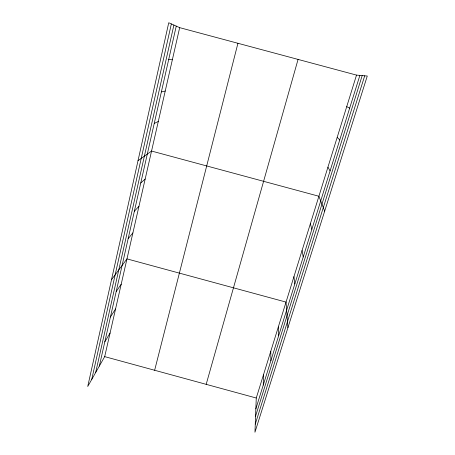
<?xml version="1.0" encoding="UTF-8"?>
<svg xmlns="http://www.w3.org/2000/svg" width="455" height="455" viewBox="0 0 455 455"><rect width="100%" height="100%" fill="white"/><g stroke="black" fill="none" stroke-linecap="round" stroke-linejoin="round"><path stroke-width="0.68" d="M263.257 385.084L263.439 374.892M356.515 75.103L256.262 398.017L254.954 432.25L367.276 76.025L356.515 75.103L179.674 27.647L168.737 22.75L87.724 386.505L104.696 356.629L179.674 27.647M91.722 379.464L171.347 23.922M95.664 372.526L173.901 25.059M99.326 366.082L176.256 26.117M154.643 370.268L237.937 43.282M206.178 384.344L298.065 59.417M255.846 408.846L359.877 75.388M255.562 416.234L362.191 75.587M255.261 424.179L364.705 75.803M104.809 341.847L110.07 333.06M110.428 317.016L115.57 308.928M116.19 291.558L121.201 284.21M111.503 279.728L126.973 258.884L286.041 302.097L287.913 327.719M128.156 238.682L132.888 232.926M134.367 211.211L138.951 206.32M140.749 183.018L145.168 179.037M138.024 160.666L151.549 151.049L318.904 196.253L324.677 211.12M154.234 123.419L158.294 121.445M161.366 91.904L165.228 91.034M168.703 59.48L172.348 59.776M104.696 356.629L256.262 398.017M346.721 106.652L349.667 108.131M337.195 137.336L339.743 139.941M327.924 167.195L330.097 170.858M310.373 223.729L311.857 229.32M302.057 250.512L303.229 256.973M293.947 276.623L294.823 283.914M278.324 326.952L278.648 335.773M270.793 351.209L270.856 360.735"/></g></svg>
